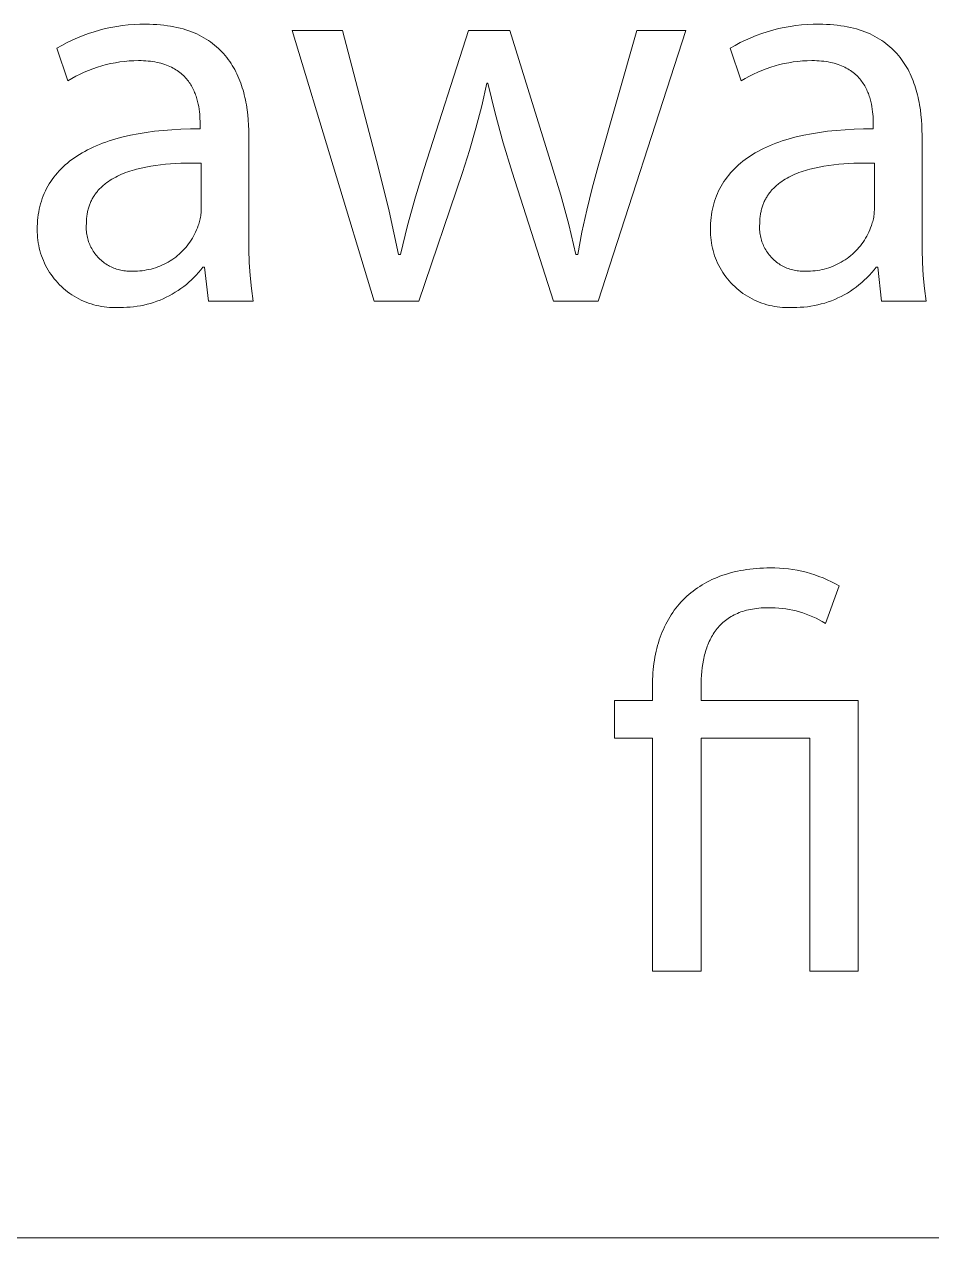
# Model space of a CAD drawing. Header units: millimetres. Extents: x -987 to 2591, y -102 to 2398.
# Drawn here: x 1606.6 to 1664.7, y -101.8 to -24.1 of the extents above; entities that cross this region are included whole.
import ezdxf

# ---------------------------------------------------------------- set-up
doc = ezdxf.new("R2010")
doc.units = ezdxf.units.MM
doc.header["$MEASUREMENT"] = 0
doc.layers.add('Domyślny', color=7, linetype='Continuous', true_color=0x000000)

msp = doc.modelspace()

# ---------------------------------------------------------------- linework, layer by layer
at = {"layer": 'Domyślny', "color": 18, "lineweight": 15, "true_color": 0x000000}
for p, q in [((1610.023, -24.986), (1610.368, -24.846)), ((1610.368, -24.846), (1610.718, -24.718)), ((1610.718, -24.718), (1611.072, -24.602)), ((1611.072, -24.602), (1611.43, -24.498)), ((1611.43, -24.498), (1611.792, -24.407)), ((1611.792, -24.407), (1612.156, -24.329)), ((1612.156, -24.329), (1612.523, -24.263)), ((1612.523, -24.263), (1612.892, -24.21)), ((1612.892, -24.21), (1613.262, -24.17)), ((1613.262, -24.17), (1613.634, -24.143)), ((1613.634, -24.143), (1614.007, -24.129)), ((1614.007, -24.129), (1614.379, -24.128)), ((1614.379, -24.128), (1614.624, -24.131)), ((1614.624, -24.131), (1614.864, -24.139)), ((1614.864, -24.139), (1615.097, -24.152)), ((1615.097, -24.152), (1615.325, -24.17)), ((1615.325, -24.17), (1615.547, -24.193)), ((1615.547, -24.193), (1615.764, -24.221)), ((1615.764, -24.221), (1615.976, -24.253)), ((1615.976, -24.253), (1616.182, -24.291)), ((1616.182, -24.291), (1616.382, -24.333)), ((1616.382, -24.333), (1616.578, -24.379)), ((1616.578, -24.379), (1616.768, -24.43)), ((1616.768, -24.43), (1616.953, -24.485)), ((1616.953, -24.485), (1617.133, -24.545)), ((1617.133, -24.545), (1617.307, -24.609)), ((1617.307, -24.609), (1617.477, -24.677)), ((1617.477, -24.677), (1617.642, -24.748)), ((1617.642, -24.748), (1617.802, -24.824)), ((1617.802, -24.824), (1617.958, -24.904)), ((1628.994, -41.857), (1623.764, -24.523)), ((1623.764, -24.523), (1626.98, -24.523)), ((1626.98, -24.523), (1629.28, -33.339)), ((1632.211, -33.363), (1635.046, -24.523)), ((1635.046, -24.523), (1637.691, -24.523)), ((1637.691, -24.523), (1640.383, -33.196)), ((1643.35, -33.22), (1645.828, -24.523)), ((1648.949, -24.523), (1643.35, -41.857)), ((1645.828, -24.523), (1648.949, -24.523)), ((1653.12, -24.987), (1653.467, -24.847)), ((1653.467, -24.847), (1653.817, -24.719)), ((1653.817, -24.719), (1654.172, -24.603)), ((1654.172, -24.603), (1654.531, -24.5)), ((1654.531, -24.5), (1654.893, -24.409)), ((1654.893, -24.409), (1655.258, -24.33)), ((1655.258, -24.33), (1655.626, -24.264)), ((1655.626, -24.264), (1655.995, -24.211)), ((1655.995, -24.211), (1656.367, -24.171)), ((1656.367, -24.171), (1656.739, -24.144)), ((1656.739, -24.144), (1657.112, -24.13)), ((1657.112, -24.13), (1657.486, -24.128)), ((1657.486, -24.128), (1657.731, -24.131)), ((1657.731, -24.131), (1657.97, -24.139)), ((1657.97, -24.139), (1658.203, -24.152)), ((1658.203, -24.152), (1658.431, -24.17)), ((1658.431, -24.17), (1658.653, -24.193)), ((1658.653, -24.193), (1658.87, -24.221)), ((1658.87, -24.221), (1659.081, -24.253)), ((1659.081, -24.253), (1659.287, -24.291)), ((1659.287, -24.291), (1659.488, -24.333)), ((1659.488, -24.333), (1659.683, -24.379)), ((1659.683, -24.379), (1659.873, -24.43)), ((1659.873, -24.43), (1660.058, -24.485)), ((1660.058, -24.485), (1660.237, -24.545)), ((1660.237, -24.545), (1660.412, -24.609)), ((1660.412, -24.609), (1660.582, -24.677)), ((1660.582, -24.677), (1660.747, -24.748)), ((1660.747, -24.748), (1660.906, -24.824)), ((1660.906, -24.824), (1661.061, -24.904)), ((1608.696, -25.665), (1609.019, -25.478)), ((1609.019, -25.478), (1609.348, -25.303)), ((1609.348, -25.303), (1609.682, -25.139)), ((1609.682, -25.139), (1610.023, -24.986)), ((1617.958, -24.904), (1618.108, -24.987)), ((1618.108, -24.987), (1618.254, -25.074)), ((1618.254, -25.074), (1618.395, -25.165)), ((1618.395, -25.165), (1618.532, -25.259)), ((1618.532, -25.259), (1618.664, -25.357)), ((1618.664, -25.357), (1618.792, -25.458)), ((1618.792, -25.458), (1618.916, -25.562)), ((1618.916, -25.562), (1619.035, -25.669)), ((1651.791, -25.665), (1652.114, -25.478)), ((1652.114, -25.478), (1652.444, -25.303)), ((1652.444, -25.303), (1652.779, -25.139)), ((1652.779, -25.139), (1653.12, -24.987)), ((1661.061, -24.904), (1661.212, -24.987)), ((1661.212, -24.987), (1661.357, -25.074)), ((1661.357, -25.074), (1661.499, -25.165)), ((1661.499, -25.165), (1661.635, -25.259)), ((1661.635, -25.259), (1661.767, -25.357)), ((1661.767, -25.357), (1661.895, -25.458)), ((1661.895, -25.458), (1662.018, -25.562)), ((1662.018, -25.562), (1662.137, -25.669)), ((1609.399, -27.75), (1608.696, -25.665)), ((1619.035, -25.669), (1619.15, -25.779)), ((1619.15, -25.779), (1619.261, -25.893)), ((1619.261, -25.893), (1619.367, -26.009)), ((1619.367, -26.009), (1619.47, -26.128)), ((1619.47, -26.128), (1619.568, -26.25)), ((1619.568, -26.25), (1619.663, -26.374)), ((1619.663, -26.374), (1619.754, -26.501)), ((1652.506, -27.75), (1651.791, -25.665)), ((1662.137, -25.669), (1662.251, -25.779)), ((1662.251, -25.779), (1662.362, -25.893)), ((1662.362, -25.893), (1662.468, -26.009)), ((1662.468, -26.009), (1662.571, -26.128)), ((1662.571, -26.128), (1662.669, -26.25)), ((1662.669, -26.25), (1662.763, -26.374)), ((1662.763, -26.374), (1662.854, -26.501)), ((1610.724, -27.079), (1610.45, -27.195)), ((1611.002, -26.973), (1610.724, -27.079)), ((1611.283, -26.876), (1611.002, -26.973)), ((1611.567, -26.789), (1611.283, -26.876)), ((1611.855, -26.712), (1611.567, -26.789)), ((1612.144, -26.644), (1611.855, -26.712)), ((1612.436, -26.587), (1612.144, -26.644)), ((1612.729, -26.54), (1612.436, -26.587)), ((1613.024, -26.502), (1612.729, -26.54)), ((1613.321, -26.475), (1613.024, -26.502)), ((1613.617, -26.458), (1613.321, -26.475)), ((1613.915, -26.451), (1613.617, -26.458)), ((1614.079, -26.453), (1613.915, -26.451)), ((1614.238, -26.459), (1614.079, -26.453)), ((1614.393, -26.468), (1614.238, -26.459)), ((1614.544, -26.481), (1614.393, -26.468)), ((1614.69, -26.497), (1614.544, -26.481)), ((1614.832, -26.516), (1614.69, -26.497)), ((1614.97, -26.539), (1614.832, -26.516)), ((1615.103, -26.565), (1614.97, -26.539)), ((1615.233, -26.594), (1615.103, -26.565)), ((1615.358, -26.626), (1615.233, -26.594)), ((1615.48, -26.662), (1615.358, -26.626)), ((1615.597, -26.699), (1615.48, -26.662)), ((1615.71, -26.74), (1615.597, -26.699)), ((1615.82, -26.783), (1615.71, -26.74)), ((1615.926, -26.829), (1615.82, -26.783)), ((1616.029, -26.878), (1615.926, -26.829)), ((1616.127, -26.929), (1616.029, -26.878)), ((1616.223, -26.982), (1616.127, -26.929)), ((1616.314, -27.037), (1616.223, -26.982)), ((1616.402, -27.095), (1616.314, -27.037)), ((1616.487, -27.154), (1616.402, -27.095)), ((1616.569, -27.216), (1616.487, -27.154)), ((1619.754, -26.501), (1619.841, -26.63)), ((1619.841, -26.63), (1619.924, -26.762)), ((1619.924, -26.762), (1620.004, -26.896)), ((1620.004, -26.896), (1620.079, -27.032)), ((1620.079, -27.032), (1620.152, -27.171)), ((1620.152, -27.171), (1620.221, -27.311)), ((1653.83, -27.078), (1653.556, -27.194)), ((1654.108, -26.972), (1653.83, -27.078)), ((1654.389, -26.875), (1654.108, -26.972)), ((1654.673, -26.788), (1654.389, -26.875)), ((1654.96, -26.711), (1654.673, -26.788)), ((1655.25, -26.643), (1654.96, -26.711)), ((1655.542, -26.586), (1655.25, -26.643)), ((1655.835, -26.539), (1655.542, -26.586)), ((1656.131, -26.502), (1655.835, -26.539)), ((1656.427, -26.475), (1656.131, -26.502)), ((1656.724, -26.458), (1656.427, -26.475)), ((1657.021, -26.451), (1656.724, -26.458)), ((1657.184, -26.453), (1657.021, -26.451)), ((1657.343, -26.459), (1657.184, -26.453)), ((1657.498, -26.468), (1657.343, -26.459)), ((1657.648, -26.481), (1657.498, -26.468)), ((1657.794, -26.497), (1657.648, -26.481)), ((1657.935, -26.516), (1657.794, -26.497)), ((1658.073, -26.539), (1657.935, -26.516)), ((1658.206, -26.565), (1658.073, -26.539)), ((1658.335, -26.594), (1658.206, -26.565)), ((1658.46, -26.626), (1658.335, -26.594)), ((1658.581, -26.662), (1658.46, -26.626)), ((1658.698, -26.699), (1658.581, -26.662)), ((1658.811, -26.74), (1658.698, -26.699)), ((1658.92, -26.783), (1658.811, -26.74)), ((1659.026, -26.829), (1658.92, -26.783)), ((1659.128, -26.878), (1659.026, -26.829)), ((1659.226, -26.929), (1659.128, -26.878)), ((1659.321, -26.982), (1659.226, -26.929)), ((1659.413, -27.037), (1659.321, -26.982)), ((1659.501, -27.095), (1659.413, -27.037)), ((1659.585, -27.154), (1659.501, -27.095)), ((1659.667, -27.216), (1659.585, -27.154)), ((1662.854, -26.501), (1662.94, -26.63)), ((1662.94, -26.63), (1663.023, -26.762)), ((1663.023, -26.762), (1663.103, -26.896)), ((1663.103, -26.896), (1663.178, -27.032)), ((1663.178, -27.032), (1663.25, -27.171)), ((1663.25, -27.171), (1663.319, -27.311)), ((1609.655, -27.598), (1609.399, -27.75)), ((1609.915, -27.454), (1609.655, -27.598)), ((1610.181, -27.32), (1609.915, -27.454)), ((1610.45, -27.195), (1610.181, -27.32)), ((1616.647, -27.279), (1616.569, -27.216)), ((1616.723, -27.345), (1616.647, -27.279)), ((1616.795, -27.412), (1616.723, -27.345)), ((1616.864, -27.481), (1616.795, -27.412)), ((1616.93, -27.551), (1616.864, -27.481)), ((1616.993, -27.623), (1616.93, -27.551)), ((1617.053, -27.696), (1616.993, -27.623)), ((1617.111, -27.77), (1617.053, -27.696)), ((1617.166, -27.846), (1617.111, -27.77)), ((1617.218, -27.923), (1617.166, -27.846)), ((1617.267, -28.001), (1617.218, -27.923)), ((1620.221, -27.311), (1620.286, -27.453)), ((1620.286, -27.453), (1620.348, -27.598)), ((1620.348, -27.598), (1620.407, -27.744)), ((1620.407, -27.744), (1620.462, -27.891)), ((1620.462, -27.891), (1620.514, -28.04)), ((1636.214, -27.894), (1635.888, -29.344)), ((1636.285, -27.894), (1636.214, -27.894)), ((1636.741, -29.808), (1636.285, -27.894)), ((1652.761, -27.598), (1652.506, -27.75)), ((1653.021, -27.454), (1652.761, -27.598)), ((1653.287, -27.319), (1653.021, -27.454)), ((1653.556, -27.194), (1653.287, -27.319)), ((1659.745, -27.279), (1659.667, -27.216)), ((1659.82, -27.345), (1659.745, -27.279)), ((1659.892, -27.412), (1659.82, -27.345)), ((1659.961, -27.481), (1659.892, -27.412)), ((1660.026, -27.551), (1659.961, -27.481)), ((1660.089, -27.623), (1660.026, -27.551)), ((1660.15, -27.696), (1660.089, -27.623)), ((1660.207, -27.77), (1660.15, -27.696)), ((1660.262, -27.846), (1660.207, -27.77)), ((1660.314, -27.923), (1660.262, -27.846)), ((1660.363, -28.001), (1660.314, -27.923)), ((1663.319, -27.311), (1663.384, -27.453)), ((1663.384, -27.453), (1663.446, -27.598)), ((1663.446, -27.598), (1663.504, -27.744)), ((1663.504, -27.744), (1663.559, -27.891)), ((1663.559, -27.891), (1663.611, -28.04)), ((1617.314, -28.079), (1617.267, -28.001)), ((1617.359, -28.159), (1617.314, -28.079)), ((1617.401, -28.24), (1617.359, -28.159)), ((1617.441, -28.321), (1617.401, -28.24)), ((1617.478, -28.403), (1617.441, -28.321)), ((1617.513, -28.485), (1617.478, -28.403)), ((1617.546, -28.568), (1617.513, -28.485)), ((1617.577, -28.651), (1617.546, -28.568)), ((1617.606, -28.734), (1617.577, -28.651)), ((1617.633, -28.818), (1617.606, -28.734)), ((1620.514, -28.04), (1620.563, -28.191)), ((1620.563, -28.191), (1620.609, -28.343)), ((1620.609, -28.343), (1620.652, -28.497)), ((1620.652, -28.497), (1620.692, -28.652)), ((1620.692, -28.652), (1620.729, -28.808)), ((1660.41, -28.079), (1660.363, -28.001)), ((1660.454, -28.159), (1660.41, -28.079)), ((1660.496, -28.24), (1660.454, -28.159)), ((1660.536, -28.321), (1660.496, -28.24)), ((1660.573, -28.403), (1660.536, -28.321)), ((1660.608, -28.485), (1660.573, -28.403)), ((1660.641, -28.568), (1660.608, -28.485)), ((1660.672, -28.651), (1660.641, -28.568)), ((1660.701, -28.734), (1660.672, -28.651)), ((1660.728, -28.818), (1660.701, -28.734)), ((1663.611, -28.04), (1663.66, -28.191)), ((1663.66, -28.191), (1663.706, -28.343)), ((1663.706, -28.343), (1663.748, -28.497)), ((1663.748, -28.497), (1663.788, -28.652)), ((1663.788, -28.652), (1663.825, -28.808)), ((1617.659, -28.902), (1617.633, -28.818)), ((1617.682, -28.985), (1617.659, -28.902)), ((1617.703, -29.069), (1617.682, -28.985)), ((1617.723, -29.153), (1617.703, -29.069)), ((1617.741, -29.236), (1617.723, -29.153)), ((1617.773, -29.401), (1617.741, -29.236)), ((1617.798, -29.565), (1617.773, -29.401)), ((1620.729, -28.808), (1620.763, -28.965)), ((1620.763, -28.965), (1620.795, -29.123)), ((1620.795, -29.123), (1620.824, -29.282)), ((1620.824, -29.282), (1620.873, -29.602)), ((1635.888, -29.344), (1635.519, -30.783)), ((1660.753, -28.902), (1660.728, -28.818)), ((1660.776, -28.985), (1660.753, -28.902)), ((1660.798, -29.069), (1660.776, -28.985)), ((1660.818, -29.153), (1660.798, -29.069)), ((1660.836, -29.236), (1660.818, -29.153)), ((1660.867, -29.401), (1660.836, -29.236)), ((1660.893, -29.565), (1660.867, -29.401)), ((1663.825, -28.808), (1663.859, -28.965)), ((1663.859, -28.965), (1663.89, -29.123)), ((1663.89, -29.123), (1663.919, -29.282)), ((1663.919, -29.282), (1663.968, -29.602)), ((1617.819, -29.726), (1617.798, -29.565)), ((1617.834, -29.883), (1617.819, -29.726)), ((1617.845, -30.037), (1617.834, -29.883)), ((1617.853, -30.186), (1617.845, -30.037)), ((1617.857, -30.329), (1617.853, -30.186)), ((1620.873, -29.602), (1620.913, -29.925)), ((1620.913, -29.925), (1620.943, -30.25)), ((1620.943, -30.25), (1620.963, -30.576)), ((1637.258, -31.707), (1636.741, -29.808)), ((1660.913, -29.726), (1660.893, -29.565)), ((1660.929, -29.883), (1660.913, -29.726)), ((1660.94, -30.037), (1660.929, -29.883)), ((1660.947, -30.186), (1660.94, -30.037)), ((1660.951, -30.329), (1660.947, -30.186)), ((1663.968, -29.602), (1664.008, -29.925)), ((1664.008, -29.925), (1664.037, -30.25)), ((1664.037, -30.25), (1664.058, -30.576)), ((1613.898, -31.131), (1614.41, -31.047)), ((1614.41, -31.047), (1614.94, -30.976)), ((1614.94, -30.976), (1615.488, -30.919)), ((1615.488, -30.919), (1616.054, -30.875)), ((1616.054, -30.875), (1616.638, -30.844)), ((1616.638, -30.844), (1617.239, -30.827)), ((1617.239, -30.827), (1617.858, -30.824)), ((1617.858, -30.466), (1617.857, -30.329)), ((1617.858, -30.824), (1617.858, -30.466)), ((1620.963, -30.576), (1620.976, -30.902)), ((1620.976, -30.902), (1620.98, -31.229)), ((1635.519, -30.783), (1635.107, -32.21)), ((1656.992, -31.131), (1657.504, -31.047)), ((1657.504, -31.047), (1658.034, -30.976)), ((1658.034, -30.976), (1658.582, -30.919)), ((1658.582, -30.919), (1659.148, -30.875)), ((1659.148, -30.875), (1659.732, -30.844)), ((1659.732, -30.844), (1660.333, -30.827)), ((1660.333, -30.827), (1660.952, -30.824)), ((1660.952, -30.466), (1660.951, -30.329)), ((1660.952, -30.824), (1660.952, -30.466)), ((1664.058, -30.576), (1664.07, -30.902)), ((1664.07, -30.902), (1664.074, -31.229)), ((1611.218, -31.906), (1611.415, -31.824)), ((1611.415, -31.824), (1611.617, -31.745)), ((1611.617, -31.745), (1611.824, -31.669)), ((1611.824, -31.669), (1612.036, -31.596)), ((1612.036, -31.596), (1612.252, -31.527)), ((1612.252, -31.527), (1612.473, -31.461)), ((1612.473, -31.461), (1612.699, -31.397)), ((1612.699, -31.397), (1612.93, -31.338)), ((1612.93, -31.338), (1613.405, -31.228)), ((1613.405, -31.228), (1613.898, -31.131)), ((1620.98, -31.229), (1620.98, -37.71)), ((1637.834, -33.589), (1637.258, -31.707)), ((1654.312, -31.906), (1654.51, -31.824)), ((1654.51, -31.824), (1654.712, -31.745)), ((1654.712, -31.745), (1654.919, -31.669)), ((1654.919, -31.669), (1655.13, -31.596)), ((1655.13, -31.596), (1655.347, -31.527)), ((1655.347, -31.527), (1655.568, -31.461)), ((1655.568, -31.461), (1655.794, -31.397)), ((1655.794, -31.397), (1656.024, -31.338)), ((1656.024, -31.338), (1656.499, -31.228)), ((1656.499, -31.228), (1656.992, -31.131)), ((1664.074, -31.229), (1664.074, -37.71)), ((1609.813, -32.676), (1609.972, -32.569)), ((1609.972, -32.569), (1610.135, -32.465)), ((1610.135, -32.465), (1610.303, -32.364)), ((1610.303, -32.364), (1610.477, -32.266)), ((1610.477, -32.266), (1610.655, -32.171)), ((1610.655, -32.171), (1610.838, -32.08)), ((1610.838, -32.08), (1611.025, -31.991)), ((1611.025, -31.991), (1611.218, -31.906)), ((1635.107, -32.21), (1634.653, -33.625)), ((1652.907, -32.676), (1653.066, -32.569)), ((1653.066, -32.569), (1653.229, -32.465)), ((1653.229, -32.465), (1653.398, -32.364)), ((1653.398, -32.364), (1653.571, -32.266)), ((1653.571, -32.266), (1653.749, -32.171)), ((1653.749, -32.171), (1653.932, -32.08)), ((1653.932, -32.08), (1654.12, -31.991)), ((1654.12, -31.991), (1654.312, -31.906)), ((1608.843, -33.511), (1608.967, -33.383)), ((1608.967, -33.383), (1609.095, -33.257)), ((1609.095, -33.257), (1609.229, -33.135)), ((1609.229, -33.135), (1609.367, -33.016)), ((1609.367, -33.016), (1609.511, -32.899)), ((1609.511, -32.899), (1609.66, -32.786)), ((1609.66, -32.786), (1609.813, -32.676)), ((1614.091, -33.331), (1613.796, -33.404)), ((1614.392, -33.267), (1614.091, -33.331)), ((1614.699, -33.211), (1614.392, -33.267)), ((1615.012, -33.163), (1614.699, -33.211)), ((1615.328, -33.122), (1615.012, -33.163)), ((1615.649, -33.088), (1615.328, -33.122)), ((1615.973, -33.061), (1615.649, -33.088)), ((1616.298, -33.04), (1615.973, -33.061)), ((1616.625, -33.025), (1616.298, -33.04)), ((1617.28, -33.011), (1616.625, -33.025)), ((1617.93, -33.016), (1617.28, -33.011)), ((1617.93, -36.018), (1617.93, -33.016)), ((1629.28, -33.339), (1629.966, -36.087)), ((1631.655, -35.18), (1632.211, -33.363)), ((1640.383, -33.196), (1640.947, -35.068)), ((1642.961, -34.613), (1643.35, -33.22)), ((1651.937, -33.511), (1652.061, -33.383)), ((1652.061, -33.383), (1652.189, -33.257)), ((1652.189, -33.257), (1652.323, -33.135)), ((1652.323, -33.135), (1652.462, -33.016)), ((1652.462, -33.016), (1652.605, -32.899)), ((1652.605, -32.899), (1652.754, -32.786)), ((1652.754, -32.786), (1652.907, -32.676)), ((1657.189, -33.331), (1656.895, -33.404)), ((1657.489, -33.267), (1657.189, -33.331)), ((1657.796, -33.211), (1657.489, -33.267)), ((1658.108, -33.163), (1657.796, -33.211)), ((1658.425, -33.122), (1658.108, -33.163)), ((1658.745, -33.088), (1658.425, -33.122)), ((1659.068, -33.061), (1658.745, -33.088)), ((1659.393, -33.04), (1659.068, -33.061)), ((1659.72, -33.025), (1659.393, -33.04)), ((1660.374, -33.011), (1659.72, -33.025)), ((1661.024, -33.016), (1660.374, -33.011)), ((1661.024, -36.018), (1661.024, -33.016)), ((1608.302, -34.198), (1608.4, -34.054)), ((1608.4, -34.054), (1608.503, -33.914)), ((1608.503, -33.914), (1608.611, -33.777)), ((1608.611, -33.777), (1608.725, -33.642)), ((1608.725, -33.642), (1608.843, -33.511)), ((1612.107, -34.111), (1611.997, -34.184)), ((1612.22, -34.041), (1612.107, -34.111)), ((1612.337, -33.973), (1612.22, -34.041)), ((1612.457, -33.909), (1612.337, -33.973)), ((1612.579, -33.847), (1612.457, -33.909)), ((1612.704, -33.788), (1612.579, -33.847)), ((1612.832, -33.731), (1612.704, -33.788)), ((1612.963, -33.677), (1612.832, -33.731)), ((1613.096, -33.626), (1612.963, -33.677)), ((1613.232, -33.576), (1613.096, -33.626)), ((1613.37, -33.53), (1613.232, -33.576)), ((1613.51, -33.486), (1613.37, -33.53)), ((1613.652, -33.444), (1613.51, -33.486)), ((1613.796, -33.404), (1613.652, -33.444)), ((1634.653, -33.625), (1631.853, -41.857)), ((1640.491, -41.857), (1637.834, -33.589)), ((1651.396, -34.198), (1651.494, -34.054)), ((1651.494, -34.054), (1651.597, -33.914)), ((1651.597, -33.914), (1651.705, -33.777)), ((1651.705, -33.777), (1651.819, -33.642)), ((1651.819, -33.642), (1651.937, -33.511)), ((1655.209, -34.111), (1655.099, -34.184)), ((1655.322, -34.041), (1655.209, -34.111)), ((1655.439, -33.973), (1655.322, -34.041)), ((1655.558, -33.909), (1655.439, -33.973)), ((1655.68, -33.847), (1655.558, -33.909)), ((1655.805, -33.788), (1655.68, -33.847)), ((1655.933, -33.731), (1655.805, -33.788)), ((1656.063, -33.677), (1655.933, -33.731)), ((1656.196, -33.626), (1656.063, -33.677)), ((1656.332, -33.576), (1656.196, -33.626)), ((1656.469, -33.53), (1656.332, -33.576)), ((1656.609, -33.486), (1656.469, -33.53)), ((1656.751, -33.444), (1656.609, -33.486)), ((1656.895, -33.404), (1656.751, -33.444)), ((1607.889, -34.958), (1607.961, -34.8)), ((1607.961, -34.8), (1608.038, -34.645)), ((1608.038, -34.645), (1608.121, -34.493)), ((1608.121, -34.493), (1608.209, -34.344)), ((1608.209, -34.344), (1608.302, -34.198)), ((1611.204, -34.925), (1611.167, -34.976)), ((1611.243, -34.876), (1611.204, -34.925)), ((1611.283, -34.826), (1611.243, -34.876)), ((1611.324, -34.778), (1611.283, -34.826)), ((1611.366, -34.731), (1611.324, -34.778)), ((1611.409, -34.684), (1611.366, -34.731)), ((1611.453, -34.638), (1611.409, -34.684)), ((1611.498, -34.593), (1611.453, -34.638)), ((1611.543, -34.549), (1611.498, -34.593)), ((1611.59, -34.505), (1611.543, -34.549)), ((1611.638, -34.462), (1611.59, -34.505)), ((1611.687, -34.42), (1611.638, -34.462)), ((1611.736, -34.379), (1611.687, -34.42)), ((1611.786, -34.338), (1611.736, -34.379)), ((1611.89, -34.26), (1611.786, -34.338)), ((1611.997, -34.184), (1611.89, -34.26)), ((1642.612, -36.018), (1642.961, -34.613)), ((1650.983, -34.958), (1651.055, -34.8)), ((1651.055, -34.8), (1651.133, -34.645)), ((1651.133, -34.645), (1651.215, -34.493)), ((1651.215, -34.493), (1651.303, -34.344)), ((1651.303, -34.344), (1651.396, -34.198)), ((1654.309, -34.925), (1654.271, -34.976)), ((1654.348, -34.876), (1654.309, -34.925)), ((1654.387, -34.826), (1654.348, -34.876)), ((1654.428, -34.778), (1654.387, -34.826)), ((1654.47, -34.731), (1654.428, -34.778)), ((1654.513, -34.684), (1654.47, -34.731)), ((1654.557, -34.638), (1654.513, -34.684)), ((1654.601, -34.593), (1654.557, -34.638)), ((1654.647, -34.549), (1654.601, -34.593)), ((1654.694, -34.505), (1654.647, -34.549)), ((1654.741, -34.462), (1654.694, -34.505)), ((1654.79, -34.42), (1654.741, -34.462)), ((1654.839, -34.379), (1654.79, -34.42)), ((1654.889, -34.338), (1654.839, -34.379)), ((1654.993, -34.26), (1654.889, -34.338)), ((1655.099, -34.184), (1654.993, -34.26)), ((1607.607, -35.79), (1607.653, -35.618)), ((1607.653, -35.618), (1607.704, -35.448)), ((1607.704, -35.448), (1607.76, -35.282)), ((1607.76, -35.282), (1607.822, -35.118)), ((1607.822, -35.118), (1607.889, -34.958)), ((1610.775, -35.714), (1610.753, -35.777)), ((1610.798, -35.652), (1610.775, -35.714)), ((1610.823, -35.591), (1610.798, -35.652)), ((1610.848, -35.53), (1610.823, -35.591)), ((1610.875, -35.471), (1610.848, -35.53)), ((1610.903, -35.413), (1610.875, -35.471)), ((1610.932, -35.355), (1610.903, -35.413)), ((1610.962, -35.298), (1610.932, -35.355)), ((1610.993, -35.243), (1610.962, -35.298)), ((1611.026, -35.188), (1610.993, -35.243)), ((1611.059, -35.134), (1611.026, -35.188)), ((1611.094, -35.08), (1611.059, -35.134)), ((1611.13, -35.028), (1611.094, -35.08)), ((1611.167, -34.976), (1611.13, -35.028)), ((1631.147, -37.011), (1631.655, -35.18)), ((1640.947, -35.068), (1641.46, -36.955)), ((1650.701, -35.79), (1650.747, -35.618)), ((1650.747, -35.618), (1650.798, -35.448)), ((1650.798, -35.448), (1650.855, -35.282)), ((1650.855, -35.282), (1650.916, -35.118)), ((1650.916, -35.118), (1650.983, -34.958)), ((1653.881, -35.714), (1653.859, -35.777)), ((1653.904, -35.652), (1653.881, -35.714)), ((1653.928, -35.591), (1653.904, -35.652)), ((1653.954, -35.53), (1653.928, -35.591)), ((1653.98, -35.471), (1653.954, -35.53)), ((1654.008, -35.413), (1653.98, -35.471)), ((1654.037, -35.355), (1654.008, -35.413)), ((1654.067, -35.298), (1654.037, -35.355)), ((1654.098, -35.243), (1654.067, -35.298)), ((1654.131, -35.188), (1654.098, -35.243)), ((1654.164, -35.134), (1654.131, -35.188)), ((1654.199, -35.08), (1654.164, -35.134)), ((1654.234, -35.028), (1654.199, -35.08)), ((1654.271, -34.976), (1654.234, -35.028)), ((1607.477, -36.507), (1607.502, -36.324)), ((1607.502, -36.324), (1607.531, -36.143)), ((1607.531, -36.143), (1607.566, -35.965)), ((1607.566, -35.965), (1607.607, -35.79)), ((1610.604, -36.457), (1610.596, -36.53)), ((1610.613, -36.385), (1610.604, -36.457)), ((1610.624, -36.313), (1610.613, -36.385)), ((1610.635, -36.243), (1610.624, -36.313)), ((1610.648, -36.174), (1610.635, -36.243)), ((1610.663, -36.105), (1610.648, -36.174)), ((1610.678, -36.038), (1610.663, -36.105)), ((1610.695, -35.971), (1610.678, -36.038)), ((1610.713, -35.905), (1610.695, -35.971)), ((1610.733, -35.841), (1610.713, -35.905)), ((1610.753, -35.777), (1610.733, -35.841)), ((1617.869, -36.573), (1617.887, -36.481)), ((1617.887, -36.481), (1617.901, -36.389)), ((1617.901, -36.389), (1617.913, -36.297)), ((1617.913, -36.297), (1617.921, -36.204)), ((1617.921, -36.204), (1617.927, -36.111)), ((1617.927, -36.111), (1617.93, -36.018)), ((1629.966, -36.087), (1630.566, -38.855)), ((1642.305, -37.432), (1642.612, -36.018)), ((1650.571, -36.507), (1650.596, -36.324)), ((1650.596, -36.324), (1650.626, -36.143)), ((1650.626, -36.143), (1650.661, -35.965)), ((1650.661, -35.965), (1650.701, -35.79)), ((1653.71, -36.457), (1653.703, -36.53)), ((1653.719, -36.385), (1653.71, -36.457)), ((1653.73, -36.313), (1653.719, -36.385)), ((1653.741, -36.243), (1653.73, -36.313)), ((1653.754, -36.174), (1653.741, -36.243)), ((1653.769, -36.105), (1653.754, -36.174)), ((1653.784, -36.038), (1653.769, -36.105)), ((1653.801, -35.971), (1653.784, -36.038)), ((1653.819, -35.905), (1653.801, -35.971)), ((1653.839, -35.841), (1653.819, -35.905)), ((1653.859, -35.777), (1653.839, -35.841)), ((1660.963, -36.573), (1660.981, -36.481)), ((1660.981, -36.481), (1660.995, -36.389)), ((1660.995, -36.389), (1661.007, -36.297)), ((1661.007, -36.297), (1661.016, -36.204)), ((1661.016, -36.204), (1661.021, -36.111)), ((1661.021, -36.111), (1661.024, -36.018)), ((1607.434, -37.269), (1607.436, -37.074)), ((1607.435, -37.439), (1607.434, -37.269)), ((1607.436, -37.074), (1607.445, -36.883)), ((1607.445, -36.883), (1607.458, -36.693)), ((1607.458, -36.693), (1607.477, -36.507)), ((1610.573, -37.008), (1610.57, -37.104)), ((1610.57, -37.104), (1610.571, -37.2)), ((1610.571, -37.2), (1610.575, -37.296)), ((1610.579, -36.912), (1610.573, -37.008)), ((1610.58, -36.833), (1610.579, -36.912)), ((1610.582, -36.756), (1610.58, -36.833)), ((1610.585, -36.68), (1610.582, -36.756)), ((1610.59, -36.605), (1610.585, -36.68)), ((1610.596, -36.53), (1610.59, -36.605)), ((1617.634, -37.294), (1617.689, -37.157)), ((1617.689, -37.157), (1617.739, -37.019)), ((1617.739, -37.019), (1617.771, -36.931)), ((1617.771, -36.931), (1617.8, -36.843)), ((1617.8, -36.843), (1617.826, -36.754)), ((1617.826, -36.754), (1617.849, -36.663)), ((1617.849, -36.663), (1617.869, -36.573)), ((1630.686, -38.855), (1631.147, -37.011)), ((1641.46, -36.955), (1641.92, -38.855)), ((1650.528, -37.269), (1650.531, -37.074)), ((1650.529, -37.439), (1650.528, -37.269)), ((1650.531, -37.074), (1650.539, -36.883)), ((1650.539, -36.883), (1650.552, -36.693)), ((1650.552, -36.693), (1650.571, -36.507)), ((1653.679, -37.007), (1653.676, -37.103)), ((1653.676, -37.103), (1653.676, -37.199)), ((1653.676, -37.199), (1653.68, -37.295)), ((1653.685, -36.912), (1653.679, -37.007)), ((1653.686, -36.833), (1653.685, -36.912)), ((1653.688, -36.756), (1653.686, -36.833)), ((1653.691, -36.68), (1653.688, -36.756)), ((1653.696, -36.605), (1653.691, -36.68)), ((1653.703, -36.53), (1653.696, -36.605)), ((1660.728, -37.294), (1660.783, -37.157)), ((1660.783, -37.157), (1660.833, -37.019)), ((1660.833, -37.019), (1660.865, -36.931)), ((1660.865, -36.931), (1660.894, -36.843)), ((1660.894, -36.843), (1660.92, -36.754)), ((1660.92, -36.754), (1660.943, -36.663)), ((1660.943, -36.663), (1660.963, -36.573)), ((1607.442, -37.61), (1607.435, -37.439)), ((1607.455, -37.779), (1607.442, -37.61)), ((1607.473, -37.949), (1607.455, -37.779)), ((1607.498, -38.117), (1607.473, -37.949)), ((1610.575, -37.296), (1610.582, -37.392)), ((1610.582, -37.392), (1610.593, -37.487)), ((1610.593, -37.487), (1610.607, -37.582)), ((1610.607, -37.582), (1610.624, -37.677)), ((1610.624, -37.677), (1610.644, -37.771)), ((1610.644, -37.771), (1610.668, -37.864)), ((1610.668, -37.864), (1610.695, -37.956)), ((1610.695, -37.956), (1610.725, -38.047)), ((1610.725, -38.047), (1610.758, -38.138)), ((1617.209, -38.067), (1617.291, -37.944)), ((1617.291, -37.944), (1617.368, -37.819)), ((1617.368, -37.819), (1617.441, -37.691)), ((1617.441, -37.691), (1617.51, -37.561)), ((1617.51, -37.561), (1617.574, -37.428)), ((1617.574, -37.428), (1617.634, -37.294)), ((1620.98, -37.71), (1620.981, -38.542)), ((1642.039, -38.855), (1642.305, -37.432)), ((1650.536, -37.61), (1650.529, -37.439)), ((1650.549, -37.779), (1650.536, -37.61)), ((1650.568, -37.949), (1650.549, -37.779)), ((1650.592, -38.117), (1650.568, -37.949)), ((1653.68, -37.295), (1653.687, -37.391)), ((1653.687, -37.391), (1653.697, -37.486)), ((1653.697, -37.486), (1653.711, -37.581)), ((1653.711, -37.581), (1653.728, -37.676)), ((1653.728, -37.676), (1653.748, -37.769)), ((1653.748, -37.769), (1653.771, -37.863)), ((1653.771, -37.863), (1653.798, -37.955)), ((1653.798, -37.955), (1653.827, -38.046)), ((1653.827, -38.046), (1653.86, -38.136)), ((1660.305, -38.068), (1660.386, -37.945)), ((1660.386, -37.945), (1660.463, -37.82)), ((1660.463, -37.82), (1660.536, -37.692)), ((1660.536, -37.692), (1660.605, -37.562)), ((1660.605, -37.562), (1660.669, -37.429)), ((1660.669, -37.429), (1660.728, -37.294)), ((1664.074, -37.71), (1664.075, -38.542)), ((1607.528, -38.285), (1607.498, -38.117)), ((1607.564, -38.451), (1607.528, -38.285)), ((1607.606, -38.616), (1607.564, -38.451)), ((1607.654, -38.78), (1607.606, -38.616)), ((1607.707, -38.942), (1607.654, -38.78)), ((1610.758, -38.138), (1610.794, -38.227)), ((1610.794, -38.227), (1610.833, -38.315)), ((1610.833, -38.315), (1610.875, -38.401)), ((1610.875, -38.401), (1610.92, -38.486)), ((1610.92, -38.486), (1610.968, -38.569)), ((1610.968, -38.569), (1611.019, -38.651)), ((1611.019, -38.651), (1611.072, -38.73)), ((1611.072, -38.73), (1611.128, -38.808)), ((1611.128, -38.808), (1611.187, -38.884)), ((1616.528, -38.837), (1616.636, -38.737)), ((1616.636, -38.737), (1616.741, -38.634)), ((1616.741, -38.634), (1616.842, -38.527)), ((1616.842, -38.527), (1616.94, -38.417)), ((1616.94, -38.417), (1617.033, -38.303)), ((1617.033, -38.303), (1617.123, -38.186)), ((1617.123, -38.186), (1617.209, -38.067)), ((1620.981, -38.542), (1621.009, -39.373)), ((1650.623, -38.285), (1650.592, -38.117)), ((1650.659, -38.451), (1650.623, -38.285)), ((1650.7, -38.616), (1650.659, -38.451)), ((1650.748, -38.78), (1650.7, -38.616)), ((1650.801, -38.942), (1650.748, -38.78)), ((1653.86, -38.136), (1653.896, -38.225)), ((1653.896, -38.225), (1653.935, -38.313)), ((1653.935, -38.313), (1653.976, -38.399)), ((1653.976, -38.399), (1654.021, -38.484)), ((1654.021, -38.484), (1654.069, -38.568)), ((1654.069, -38.568), (1654.119, -38.649)), ((1654.119, -38.649), (1654.173, -38.729)), ((1654.173, -38.729), (1654.228, -38.807)), ((1654.228, -38.807), (1654.287, -38.883)), ((1659.624, -38.839), (1659.732, -38.739)), ((1659.732, -38.739), (1659.837, -38.636)), ((1659.837, -38.636), (1659.938, -38.529)), ((1659.938, -38.529), (1660.036, -38.418)), ((1660.036, -38.418), (1660.129, -38.305)), ((1660.129, -38.305), (1660.219, -38.188)), ((1660.219, -38.188), (1660.305, -38.068)), ((1664.075, -38.542), (1664.103, -39.373)), ((1607.765, -39.101), (1607.707, -38.942)), ((1607.829, -39.259), (1607.765, -39.101)), ((1607.899, -39.415), (1607.829, -39.259)), ((1607.974, -39.568), (1607.899, -39.415)), ((1608.054, -39.718), (1607.974, -39.568)), ((1611.187, -38.884), (1611.249, -38.958)), ((1611.249, -38.958), (1611.313, -39.03)), ((1611.313, -39.03), (1611.379, -39.1)), ((1611.379, -39.1), (1611.448, -39.167)), ((1611.448, -39.167), (1611.519, -39.231)), ((1611.519, -39.231), (1611.592, -39.294)), ((1611.592, -39.294), (1611.667, -39.354)), ((1611.667, -39.354), (1611.744, -39.411)), ((1611.744, -39.411), (1611.824, -39.465)), ((1611.824, -39.465), (1611.905, -39.517)), ((1611.905, -39.517), (1611.987, -39.566)), ((1611.987, -39.566), (1612.072, -39.612)), ((1612.072, -39.612), (1612.158, -39.655)), ((1615.146, -39.663), (1615.283, -39.61)), ((1615.283, -39.61), (1615.419, -39.553)), ((1615.419, -39.553), (1615.552, -39.49)), ((1615.552, -39.49), (1615.683, -39.424)), ((1615.683, -39.424), (1615.812, -39.352)), ((1615.812, -39.352), (1615.939, -39.277)), ((1615.939, -39.277), (1616.062, -39.197)), ((1616.062, -39.197), (1616.183, -39.113)), ((1616.183, -39.113), (1616.301, -39.025)), ((1616.301, -39.025), (1616.416, -38.933)), ((1616.416, -38.933), (1616.528, -38.837)), ((1621.009, -39.373), (1621.063, -40.203)), ((1630.566, -38.855), (1630.686, -38.855)), ((1641.92, -38.855), (1642.039, -38.855)), ((1650.86, -39.101), (1650.801, -38.942)), ((1650.924, -39.259), (1650.86, -39.101)), ((1650.993, -39.415), (1650.924, -39.259)), ((1651.068, -39.568), (1650.993, -39.415)), ((1651.148, -39.718), (1651.068, -39.568)), ((1654.287, -38.883), (1654.348, -38.957)), ((1654.348, -38.957), (1654.412, -39.028)), ((1654.412, -39.028), (1654.478, -39.098)), ((1654.478, -39.098), (1654.547, -39.165)), ((1654.547, -39.165), (1654.617, -39.23)), ((1654.617, -39.23), (1654.69, -39.292)), ((1654.69, -39.292), (1654.765, -39.352)), ((1654.765, -39.352), (1654.842, -39.409)), ((1654.842, -39.409), (1654.921, -39.464)), ((1654.921, -39.464), (1655.002, -39.516)), ((1655.002, -39.516), (1655.085, -39.565)), ((1655.085, -39.565), (1655.169, -39.611)), ((1655.169, -39.611), (1655.254, -39.654)), ((1658.379, -39.613), (1658.514, -39.555)), ((1658.514, -39.555), (1658.648, -39.493)), ((1658.648, -39.493), (1658.779, -39.426)), ((1658.779, -39.426), (1658.908, -39.355)), ((1658.908, -39.355), (1659.034, -39.279)), ((1659.034, -39.279), (1659.158, -39.199)), ((1659.158, -39.199), (1659.279, -39.115)), ((1659.279, -39.115), (1659.397, -39.027)), ((1659.397, -39.027), (1659.512, -38.935)), ((1659.512, -38.935), (1659.624, -38.839)), ((1664.103, -39.373), (1664.158, -40.203)), ((1608.139, -39.865), (1608.054, -39.718)), ((1608.229, -40.01), (1608.139, -39.865)), ((1608.324, -40.151), (1608.229, -40.01)), ((1608.424, -40.289), (1608.324, -40.151)), ((1608.529, -40.423), (1608.424, -40.289)), ((1612.158, -39.655), (1612.245, -39.695)), ((1612.245, -39.695), (1612.333, -39.732)), ((1612.333, -39.732), (1612.423, -39.766)), ((1612.423, -39.766), (1612.514, -39.797)), ((1612.514, -39.797), (1612.606, -39.825)), ((1612.606, -39.825), (1612.699, -39.85)), ((1612.699, -39.85), (1612.793, -39.871)), ((1612.793, -39.871), (1612.887, -39.89)), ((1612.887, -39.89), (1612.982, -39.905)), ((1612.982, -39.905), (1613.077, -39.916)), ((1613.077, -39.916), (1613.173, -39.925)), ((1613.173, -39.925), (1613.269, -39.93)), ((1613.269, -39.93), (1613.365, -39.932)), ((1613.365, -39.932), (1613.461, -39.931)), ((1613.461, -39.931), (1613.557, -39.926)), ((1613.557, -39.926), (1613.704, -39.927)), ((1613.704, -39.927), (1613.852, -39.923)), ((1613.852, -39.923), (1613.999, -39.914)), ((1613.999, -39.914), (1614.145, -39.9)), ((1614.145, -39.9), (1614.291, -39.881)), ((1614.291, -39.881), (1614.436, -39.857)), ((1614.436, -39.857), (1614.581, -39.828)), ((1614.581, -39.828), (1614.724, -39.794)), ((1614.724, -39.794), (1614.866, -39.755)), ((1614.866, -39.755), (1615.007, -39.712)), ((1615.007, -39.712), (1615.146, -39.663)), ((1617.465, -40.336), (1617.309, -40.489)), ((1617.616, -40.178), (1617.465, -40.336)), ((1617.762, -40.016), (1617.616, -40.178)), ((1617.902, -39.848), (1617.762, -40.016)), ((1618.037, -39.676), (1617.902, -39.848)), ((1618.144, -39.676), (1618.037, -39.676)), ((1618.394, -41.856), (1618.144, -39.676)), ((1621.063, -40.203), (1621.145, -41.031)), ((1651.233, -39.865), (1651.148, -39.718)), ((1651.323, -40.01), (1651.233, -39.865)), ((1651.418, -40.151), (1651.323, -40.01)), ((1651.518, -40.289), (1651.418, -40.151)), ((1651.623, -40.423), (1651.518, -40.289)), ((1655.254, -39.654), (1655.341, -39.694)), ((1655.341, -39.694), (1655.43, -39.731)), ((1655.43, -39.731), (1655.52, -39.766)), ((1655.52, -39.766), (1655.61, -39.797)), ((1655.61, -39.797), (1655.702, -39.825)), ((1655.702, -39.825), (1655.795, -39.849)), ((1655.795, -39.849), (1655.888, -39.871)), ((1655.888, -39.871), (1655.983, -39.889)), ((1655.983, -39.889), (1656.077, -39.904)), ((1656.077, -39.904), (1656.172, -39.916)), ((1656.172, -39.916), (1656.268, -39.925)), ((1656.268, -39.925), (1656.364, -39.93)), ((1656.364, -39.93), (1656.46, -39.932)), ((1656.46, -39.932), (1656.556, -39.93)), ((1656.556, -39.93), (1656.652, -39.926)), ((1656.652, -39.926), (1656.799, -39.927)), ((1656.799, -39.927), (1656.946, -39.923)), ((1656.946, -39.923), (1657.093, -39.915)), ((1657.093, -39.915), (1657.24, -39.901)), ((1657.24, -39.901), (1657.386, -39.882)), ((1657.386, -39.882), (1657.531, -39.858)), ((1657.531, -39.858), (1657.676, -39.829)), ((1657.676, -39.829), (1657.819, -39.796)), ((1657.819, -39.796), (1657.961, -39.757)), ((1657.961, -39.757), (1658.102, -39.714)), ((1658.102, -39.714), (1658.241, -39.666)), ((1658.241, -39.666), (1658.379, -39.613)), ((1660.546, -40.358), (1660.382, -40.515)), ((1660.704, -40.196), (1660.546, -40.358)), ((1660.856, -40.027), (1660.704, -40.196)), ((1661.003, -39.854), (1660.856, -40.027)), ((1661.143, -39.676), (1661.003, -39.854)), ((1661.238, -39.676), (1661.143, -39.676)), ((1661.489, -41.856), (1661.238, -39.676)), ((1664.158, -40.203), (1664.239, -41.031)), ((1608.638, -40.554), (1608.529, -40.423)), ((1608.752, -40.681), (1608.638, -40.554)), ((1608.869, -40.804), (1608.752, -40.681)), ((1608.992, -40.922), (1608.869, -40.804)), ((1609.118, -41.037), (1608.992, -40.922)), ((1609.248, -41.147), (1609.118, -41.037)), ((1609.381, -41.252), (1609.248, -41.147)), ((1616.634, -41.044), (1616.454, -41.168)), ((1616.81, -40.913), (1616.634, -41.044)), ((1616.981, -40.778), (1616.81, -40.913)), ((1617.147, -40.636), (1616.981, -40.778)), ((1617.309, -40.489), (1617.147, -40.636)), ((1621.145, -41.031), (1621.254, -41.856)), ((1651.732, -40.554), (1651.623, -40.423)), ((1651.846, -40.681), (1651.732, -40.554)), ((1651.964, -40.804), (1651.846, -40.681)), ((1652.086, -40.922), (1651.964, -40.804)), ((1652.212, -41.037), (1652.086, -40.922)), ((1652.342, -41.147), (1652.212, -41.037)), ((1652.476, -41.252), (1652.342, -41.147)), ((1659.675, -41.084), (1659.487, -41.21)), ((1659.859, -40.951), (1659.675, -41.084)), ((1660.039, -40.812), (1659.859, -40.951)), ((1660.213, -40.667), (1660.039, -40.812)), ((1660.382, -40.515), (1660.213, -40.667)), ((1664.239, -41.031), (1664.348, -41.856)), ((1609.519, -41.353), (1609.381, -41.252)), ((1609.659, -41.449), (1609.519, -41.353)), ((1609.803, -41.54), (1609.659, -41.449)), ((1609.95, -41.626), (1609.803, -41.54)), ((1610.1, -41.707), (1609.95, -41.626)), ((1610.252, -41.783), (1610.1, -41.707)), ((1610.407, -41.854), (1610.252, -41.783)), ((1610.565, -41.919), (1610.407, -41.854)), ((1610.724, -41.978), (1610.565, -41.919)), ((1614.886, -41.929), (1614.678, -41.993)), ((1615.093, -41.857), (1614.886, -41.929)), ((1615.297, -41.779), (1615.093, -41.857)), ((1615.498, -41.693), (1615.297, -41.779)), ((1615.696, -41.601), (1615.498, -41.693)), ((1615.891, -41.503), (1615.696, -41.601)), ((1616.083, -41.397), (1615.891, -41.503)), ((1616.27, -41.286), (1616.083, -41.397)), ((1616.454, -41.168), (1616.27, -41.286)), ((1621.254, -41.856), (1618.394, -41.856)), ((1631.853, -41.857), (1628.994, -41.857)), ((1643.35, -41.857), (1640.491, -41.857)), ((1652.613, -41.353), (1652.476, -41.252)), ((1652.754, -41.449), (1652.613, -41.353)), ((1652.897, -41.54), (1652.754, -41.449)), ((1653.044, -41.626), (1652.897, -41.54)), ((1653.194, -41.707), (1653.044, -41.626)), ((1653.347, -41.783), (1653.194, -41.707)), ((1653.502, -41.854), (1653.347, -41.783)), ((1653.659, -41.919), (1653.502, -41.854)), ((1653.819, -41.978), (1653.659, -41.919)), ((1658.061, -41.901), (1657.845, -41.971)), ((1658.274, -41.824), (1658.061, -41.901)), ((1658.485, -41.74), (1658.274, -41.824)), ((1658.692, -41.648), (1658.485, -41.74)), ((1658.896, -41.549), (1658.692, -41.648)), ((1659.097, -41.443), (1658.896, -41.549)), ((1659.294, -41.33), (1659.097, -41.443)), ((1659.487, -41.21), (1659.294, -41.33)), ((1664.348, -41.856), (1661.489, -41.856)), ((1610.886, -42.033), (1610.724, -41.978)), ((1611.049, -42.081), (1610.886, -42.033)), ((1611.214, -42.124), (1611.049, -42.081)), ((1611.38, -42.161), (1611.214, -42.124)), ((1611.547, -42.192), (1611.38, -42.161)), ((1611.716, -42.218), (1611.547, -42.192)), ((1611.885, -42.238), (1611.716, -42.218)), ((1612.055, -42.252), (1611.885, -42.238)), ((1612.225, -42.26), (1612.055, -42.252)), ((1612.395, -42.262), (1612.225, -42.26)), ((1612.565, -42.258), (1612.395, -42.262)), ((1612.735, -42.249), (1612.565, -42.258)), ((1612.954, -42.25), (1612.735, -42.249)), ((1613.172, -42.243), (1612.954, -42.25)), ((1613.39, -42.23), (1613.172, -42.243)), ((1613.608, -42.208), (1613.39, -42.23)), ((1613.824, -42.18), (1613.608, -42.208)), ((1614.04, -42.144), (1613.824, -42.18)), ((1614.254, -42.101), (1614.04, -42.144)), ((1614.467, -42.051), (1614.254, -42.101)), ((1614.678, -41.993), (1614.467, -42.051)), ((1653.98, -42.033), (1653.819, -41.978)), ((1654.143, -42.081), (1653.98, -42.033)), ((1654.308, -42.124), (1654.143, -42.081)), ((1654.474, -42.161), (1654.308, -42.124)), ((1654.642, -42.192), (1654.474, -42.161)), ((1654.81, -42.218), (1654.642, -42.192)), ((1654.979, -42.238), (1654.81, -42.218)), ((1655.149, -42.252), (1654.979, -42.238)), ((1655.319, -42.26), (1655.149, -42.252)), ((1655.489, -42.262), (1655.319, -42.26)), ((1655.659, -42.258), (1655.489, -42.262)), ((1655.83, -42.249), (1655.659, -42.258)), ((1656.056, -42.25), (1655.83, -42.249)), ((1656.283, -42.242), (1656.056, -42.25)), ((1656.51, -42.227), (1656.283, -42.242)), ((1656.735, -42.204), (1656.51, -42.227)), ((1656.96, -42.173), (1656.735, -42.204)), ((1657.184, -42.134), (1656.96, -42.173)), ((1657.406, -42.087), (1657.184, -42.134)), ((1657.626, -42.033), (1657.406, -42.087)), ((1657.845, -41.971), (1657.626, -42.033)), ((1652.855, -59.031), (1653.062, -59.003)), ((1653.062, -59.003), (1653.272, -58.979)), ((1653.272, -58.979), (1653.485, -58.96)), ((1653.485, -58.96), (1653.702, -58.945)), ((1653.702, -58.945), (1653.922, -58.934)), ((1653.922, -58.934), (1654.145, -58.928)), ((1654.145, -58.928), (1654.371, -58.926)), ((1654.371, -58.926), (1654.66, -58.927)), ((1654.66, -58.927), (1654.948, -58.938)), ((1654.948, -58.938), (1655.235, -58.958)), ((1655.235, -58.958), (1655.522, -58.988)), ((1655.522, -58.988), (1655.807, -59.028)), ((1655.807, -59.028), (1656.091, -59.077)), ((1650.305, -59.836), (1650.466, -59.754)), ((1650.466, -59.754), (1650.629, -59.675)), ((1650.629, -59.675), (1650.796, -59.6)), ((1650.796, -59.6), (1650.967, -59.529)), ((1650.967, -59.529), (1651.14, -59.461)), ((1651.14, -59.461), (1651.318, -59.397)), ((1651.318, -59.397), (1651.498, -59.338)), ((1651.498, -59.338), (1651.682, -59.282)), ((1651.682, -59.282), (1651.869, -59.23)), ((1651.869, -59.23), (1652.06, -59.182)), ((1652.06, -59.182), (1652.254, -59.138)), ((1652.254, -59.138), (1652.451, -59.098)), ((1652.451, -59.098), (1652.651, -59.062)), ((1652.651, -59.062), (1652.855, -59.031)), ((1656.091, -59.077), (1656.374, -59.136)), ((1656.374, -59.136), (1656.654, -59.205)), ((1656.654, -59.205), (1656.931, -59.282)), ((1656.931, -59.282), (1657.206, -59.369)), ((1657.206, -59.369), (1657.478, -59.466)), ((1657.478, -59.466), (1657.746, -59.571)), ((1657.746, -59.571), (1658.011, -59.686)), ((1658.011, -59.686), (1658.271, -59.809)), ((1649.148, -60.628), (1649.28, -60.517)), ((1649.28, -60.517), (1649.416, -60.409)), ((1649.416, -60.409), (1649.556, -60.304)), ((1649.556, -60.304), (1649.699, -60.204)), ((1649.699, -60.204), (1649.845, -60.106)), ((1649.845, -60.106), (1649.995, -60.013)), ((1649.995, -60.013), (1650.149, -59.923)), ((1650.149, -59.923), (1650.305, -59.836)), ((1658.779, -60.081), (1657.886, -62.476)), ((1658.271, -59.809), (1658.528, -59.941)), ((1658.528, -59.941), (1658.779, -60.081)), ((1648.428, -61.367), (1648.539, -61.236)), ((1648.539, -61.236), (1648.654, -61.107)), ((1648.654, -61.107), (1648.772, -60.982)), ((1648.772, -60.982), (1648.894, -60.861)), ((1648.894, -60.861), (1649.019, -60.743)), ((1649.019, -60.743), (1649.148, -60.628)), ((1647.837, -62.224), (1647.926, -62.074)), ((1647.926, -62.074), (1648.019, -61.926)), ((1648.019, -61.926), (1648.116, -61.781)), ((1648.116, -61.781), (1648.216, -61.64)), ((1648.216, -61.64), (1648.32, -61.502)), ((1648.32, -61.502), (1648.428, -61.367)), ((1651.758, -62.099), (1651.666, -62.159)), ((1651.853, -62.04), (1651.758, -62.099)), ((1651.95, -61.985), (1651.853, -62.04)), ((1652.051, -61.932), (1651.95, -61.985)), ((1652.154, -61.882), (1652.051, -61.932)), ((1652.26, -61.834), (1652.154, -61.882)), ((1652.37, -61.789), (1652.26, -61.834)), ((1652.482, -61.747), (1652.37, -61.789)), ((1652.597, -61.708), (1652.482, -61.747)), ((1652.715, -61.672), (1652.597, -61.708)), ((1652.837, -61.638), (1652.715, -61.672)), ((1652.961, -61.608), (1652.837, -61.638)), ((1653.089, -61.581), (1652.961, -61.608)), ((1653.22, -61.556), (1653.089, -61.581)), ((1653.354, -61.535), (1653.22, -61.556)), ((1653.492, -61.517), (1653.354, -61.535)), ((1653.632, -61.502), (1653.492, -61.517)), ((1653.776, -61.49), (1653.632, -61.502)), ((1653.924, -61.482), (1653.776, -61.49)), ((1654.074, -61.477), (1653.924, -61.482)), ((1654.228, -61.475), (1654.074, -61.477)), ((1654.454, -61.474), (1654.228, -61.475)), ((1654.681, -61.481), (1654.454, -61.474)), ((1654.906, -61.495), (1654.681, -61.481)), ((1655.131, -61.517), (1654.906, -61.495)), ((1655.356, -61.547), (1655.131, -61.517)), ((1655.579, -61.584), (1655.356, -61.547)), ((1655.8, -61.629), (1655.579, -61.584)), ((1656.021, -61.681), (1655.8, -61.629)), ((1656.239, -61.741), (1656.021, -61.681)), ((1656.455, -61.808), (1656.239, -61.741)), ((1656.668, -61.882), (1656.455, -61.808)), ((1656.879, -61.964), (1656.668, -61.882)), ((1657.087, -62.052), (1656.879, -61.964)), ((1657.292, -62.148), (1657.087, -62.052)), ((1647.445, -63.023), (1647.516, -62.858)), ((1647.516, -62.858), (1647.591, -62.695)), ((1647.591, -62.695), (1647.669, -62.535)), ((1647.669, -62.535), (1647.751, -62.378)), ((1647.751, -62.378), (1647.837, -62.224)), ((1650.894, -62.897), (1650.831, -62.982)), ((1650.96, -62.813), (1650.894, -62.897)), ((1651.028, -62.731), (1650.96, -62.813)), ((1651.099, -62.652), (1651.028, -62.731)), ((1651.172, -62.574), (1651.099, -62.652)), ((1651.247, -62.499), (1651.172, -62.574)), ((1651.326, -62.427), (1651.247, -62.499)), ((1651.407, -62.356), (1651.326, -62.427)), ((1651.49, -62.288), (1651.407, -62.356)), ((1651.577, -62.222), (1651.49, -62.288)), ((1651.666, -62.159), (1651.577, -62.222)), ((1657.494, -62.251), (1657.292, -62.148)), ((1657.692, -62.36), (1657.494, -62.251)), ((1657.886, -62.476), (1657.692, -62.36)), ((1647.199, -63.716), (1647.255, -63.538)), ((1647.255, -63.538), (1647.315, -63.364)), ((1647.315, -63.364), (1647.378, -63.192)), ((1647.378, -63.192), (1647.445, -63.023)), ((1650.456, -63.637), (1650.412, -63.738)), ((1650.503, -63.538), (1650.456, -63.637)), ((1650.552, -63.441), (1650.503, -63.538)), ((1650.603, -63.346), (1650.552, -63.441)), ((1650.657, -63.252), (1650.603, -63.346)), ((1650.713, -63.16), (1650.657, -63.252)), ((1650.771, -63.07), (1650.713, -63.16)), ((1650.831, -62.982), (1650.771, -63.07)), ((1646.976, -64.644), (1647.013, -64.453)), ((1647.013, -64.453), (1647.054, -64.264)), ((1647.054, -64.264), (1647.098, -64.079)), ((1647.098, -64.079), (1647.147, -63.896)), ((1647.147, -63.896), (1647.199, -63.716)), ((1650.19, -64.377), (1650.16, -64.489)), ((1650.222, -64.267), (1650.19, -64.377)), ((1650.255, -64.158), (1650.222, -64.267)), ((1650.291, -64.051), (1650.255, -64.158)), ((1650.329, -63.945), (1650.291, -64.051)), ((1650.37, -63.841), (1650.329, -63.945)), ((1650.412, -63.738), (1650.37, -63.841)), ((1646.867, -65.434), (1646.889, -65.233)), ((1646.889, -65.233), (1646.914, -65.034)), ((1646.914, -65.034), (1646.943, -64.838)), ((1646.943, -64.838), (1646.976, -64.644)), ((1650.04, -65.067), (1650.004, -65.306)), ((1650.082, -64.832), (1650.04, -65.067)), ((1650.106, -64.716), (1650.082, -64.832)), ((1650.132, -64.602), (1650.106, -64.716)), ((1650.16, -64.489), (1650.132, -64.602)), ((1646.826, -66.054), (1646.836, -65.845)), ((1646.836, -65.845), (1646.849, -65.638)), ((1646.849, -65.638), (1646.867, -65.434)), ((1649.954, -65.798), (1649.939, -66.05)), ((1649.976, -65.55), (1649.954, -65.798)), ((1650.004, -65.306), (1649.976, -65.55)), ((1646.818, -66.479), (1646.82, -66.265)), ((1646.818, -67.408), (1646.818, -66.479)), ((1646.82, -66.265), (1646.826, -66.054)), ((1649.93, -66.305), (1649.927, -66.563)), ((1649.927, -66.563), (1649.927, -67.408)), ((1649.939, -66.05), (1649.93, -66.305)), ((1644.388, -69.815), (1644.388, -67.408)), ((1644.388, -67.408), (1646.818, -67.408)), ((1649.927, -67.408), (1659.995, -67.408)), ((1659.995, -67.408), (1659.995, -84.743)), ((1646.818, -69.815), (1644.388, -69.815)), ((1646.818, -84.743), (1646.818, -69.815)), ((1656.885, -69.815), (1649.927, -69.815)), ((1649.927, -69.815), (1649.927, -84.743)), ((1656.885, -84.743), (1656.885, -69.815)), ((1649.927, -84.743), (1646.818, -84.743)), ((1659.995, -84.743), (1656.885, -84.743)), ((2587.303, -101.8), (-987.026, -101.8)), ((2587.303, -101.8), (1238.647, -101.8))]:
    msp.add_line(p, q, dxfattribs=at)

doc.saveas('drawing.dxf')
